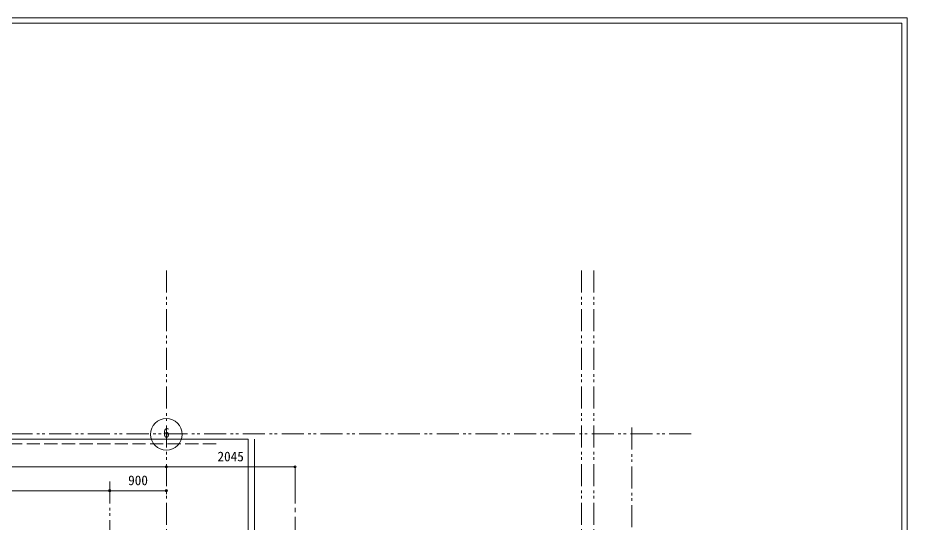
# Model space of a CAD drawing. Units: millimetres at full size. Extents: x -22551 to 92397, y -19340 to 14894.
# Drawn here: x 78260 to 92397, y 6839 to 14894 of the extents above; entities that cross this region are included whole.
import ezdxf
from ezdxf.enums import TextEntityAlignment as Align

# ---------------------------------------------------------------- set-up
doc = ezdxf.new("R2010")
doc.units = ezdxf.units.MM
doc.header["$LTSCALE"] = 70
doc.header["$PDMODE"] = 32
doc.header["$PDSIZE"] = 35
for name, pattern in [('CHAIN1', [8, 5, -1, 1, -1]), ('DASHED3', [4, 3, -1]), ('DOUBLE_CHAIN1', [8.8, 5, -1, 0.6, -0.6, 0.6, -1])]:
    doc.linetypes.add(name, pattern=pattern)
for name, color, linetype, lineweight in [('1-0_1-SP_配管(M00_A-00 １階平面図_190409_150.jww)', 7, 'Continuous', 15), ('2-0_通芯', 7, 'Continuous', 15), ('2-1_躯体', 7, 'Continuous', 15), ('2-2_間仕切り芯', 7, 'DOUBLE_CHAIN1', 15), ('2-8_既存1', 7, 'Continuous', 15), ('8-0_9-1', 7, 'Continuous', 15)]:
    doc.layers.add(name, color=color, linetype=linetype, lineweight=lineweight)
doc.styles.add('ＭＳ ゴシック', font='')
doc.styles.get('ＭＳ ゴシック').set_extended_font_data('MS Gothic')

msp = doc.modelspace()

# ---------------------------------------------------------------- linework, layer by layer
at = {"layer": '1-0_1-SP_配管(M00_A-00 １階平面図_190409_150.jww)'}
for p, q in [((74621.52, 7750.82), (80621.52, 7750.82)), ((80621.52, 7752.81), (80621.52, 7750.82)), ((80621.52, 7750.82), (82666.52, 7750.82)), ((82666.52, 7526.1), (82666.52, 7750.82)), ((74621.52, 7371.56), (79721.52, 7371.56)), ((79721.52, 7396.22), (79721.52, 7371.56)), ((79721.52, 7371.56), (80621.52, 7371.56)), ((80621.52, 7316.68), (80621.52, 7371.56))]:
    msp.add_line(p, q, dxfattribs=at)
for p in [(80621.52, 7750.82), (82666.52, 7750.82), (79721.52, 7371.56), (80621.52, 7371.56)]:
    msp.add_point(p, dxfattribs=at)
at = {"layer": '2-0_通芯', "linetype": 'DOUBLE_CHAIN1'}
for p, q in [((80621.52, 10874.77), (80621.52, -13139.38)), ((87221.52, 10874.77), (87221.52, -9077.32)), ((87416.52, 10874.77), (87416.52, -7611.2)), ((88021.52, 8374.77), (88021.52, 400.68)), ((68286.52, 8274.77), (89021.52, 8274.77)), ((79721.52, 7518.34), (79721.52, 4857.08))]:
    msp.add_line(p, q, dxfattribs=at)
at = {"layer": '2-0_通芯'}
msp.add_circle((80621.52, 8268.34), 250, dxfattribs=at)
at = {"layer": '2-1_躯体'}
msp.add_line((82021.52, 8189.77), (82021.52, 6614.77), dxfattribs=at)
at = {"layer": '2-2_間仕切り芯', "linetype": 'CHAIN1'}
msp.add_line((82666.52, 7518.34), (82666.52, 1358.23), dxfattribs=at)
at = {"layer": '2-8_既存1', "linetype": 'DASHED3'}
msp.add_line((67761.52, 8114.77), (81471.52, 8114.77), dxfattribs=at)
at = {"layer": '2-8_既存1'}
for p, q in [((68286.52, 8189.77), (81921.52, 8189.77)), ((81921.52, 8189.77), (81921.52, 6614.77))]:
    msp.add_line(p, q, dxfattribs=at)
at = {"layer": '8-0_9-1'}
for p, q in [((44672.56, 14893.69), (92396.86, 14893.69)), ((92396.86, 14893.69), (92396.86, -19340.46)), ((44756.56, 14809.69), (92312.86, 14809.69)), ((92312.86, 14809.69), (92312.86, -19256.46))]:
    msp.add_line(p, q, dxfattribs=at)

# ---------------------------------------------------------------- texts
at = {"layer": '1-0_1-SP_配管(M00_A-00 １階平面図_190409_150.jww)', "style": 'ＭＳ ゴシック'}
for s, p in [('2045', (81434.02, 7792.82)), ('900', (80014.02, 7413.56))]:
    msp.add_text(s, height=154, dxfattribs=at).set_placement(p, align=Align.BOTTOM_LEFT)
at = {"layer": '2-0_通芯', "style": 'ＭＳ ゴシック'}
msp.add_text('6', height=154, dxfattribs=at).set_placement((80569.02, 8169.77), align=Align.BOTTOM_LEFT)

doc.saveas('drawing.dxf')
